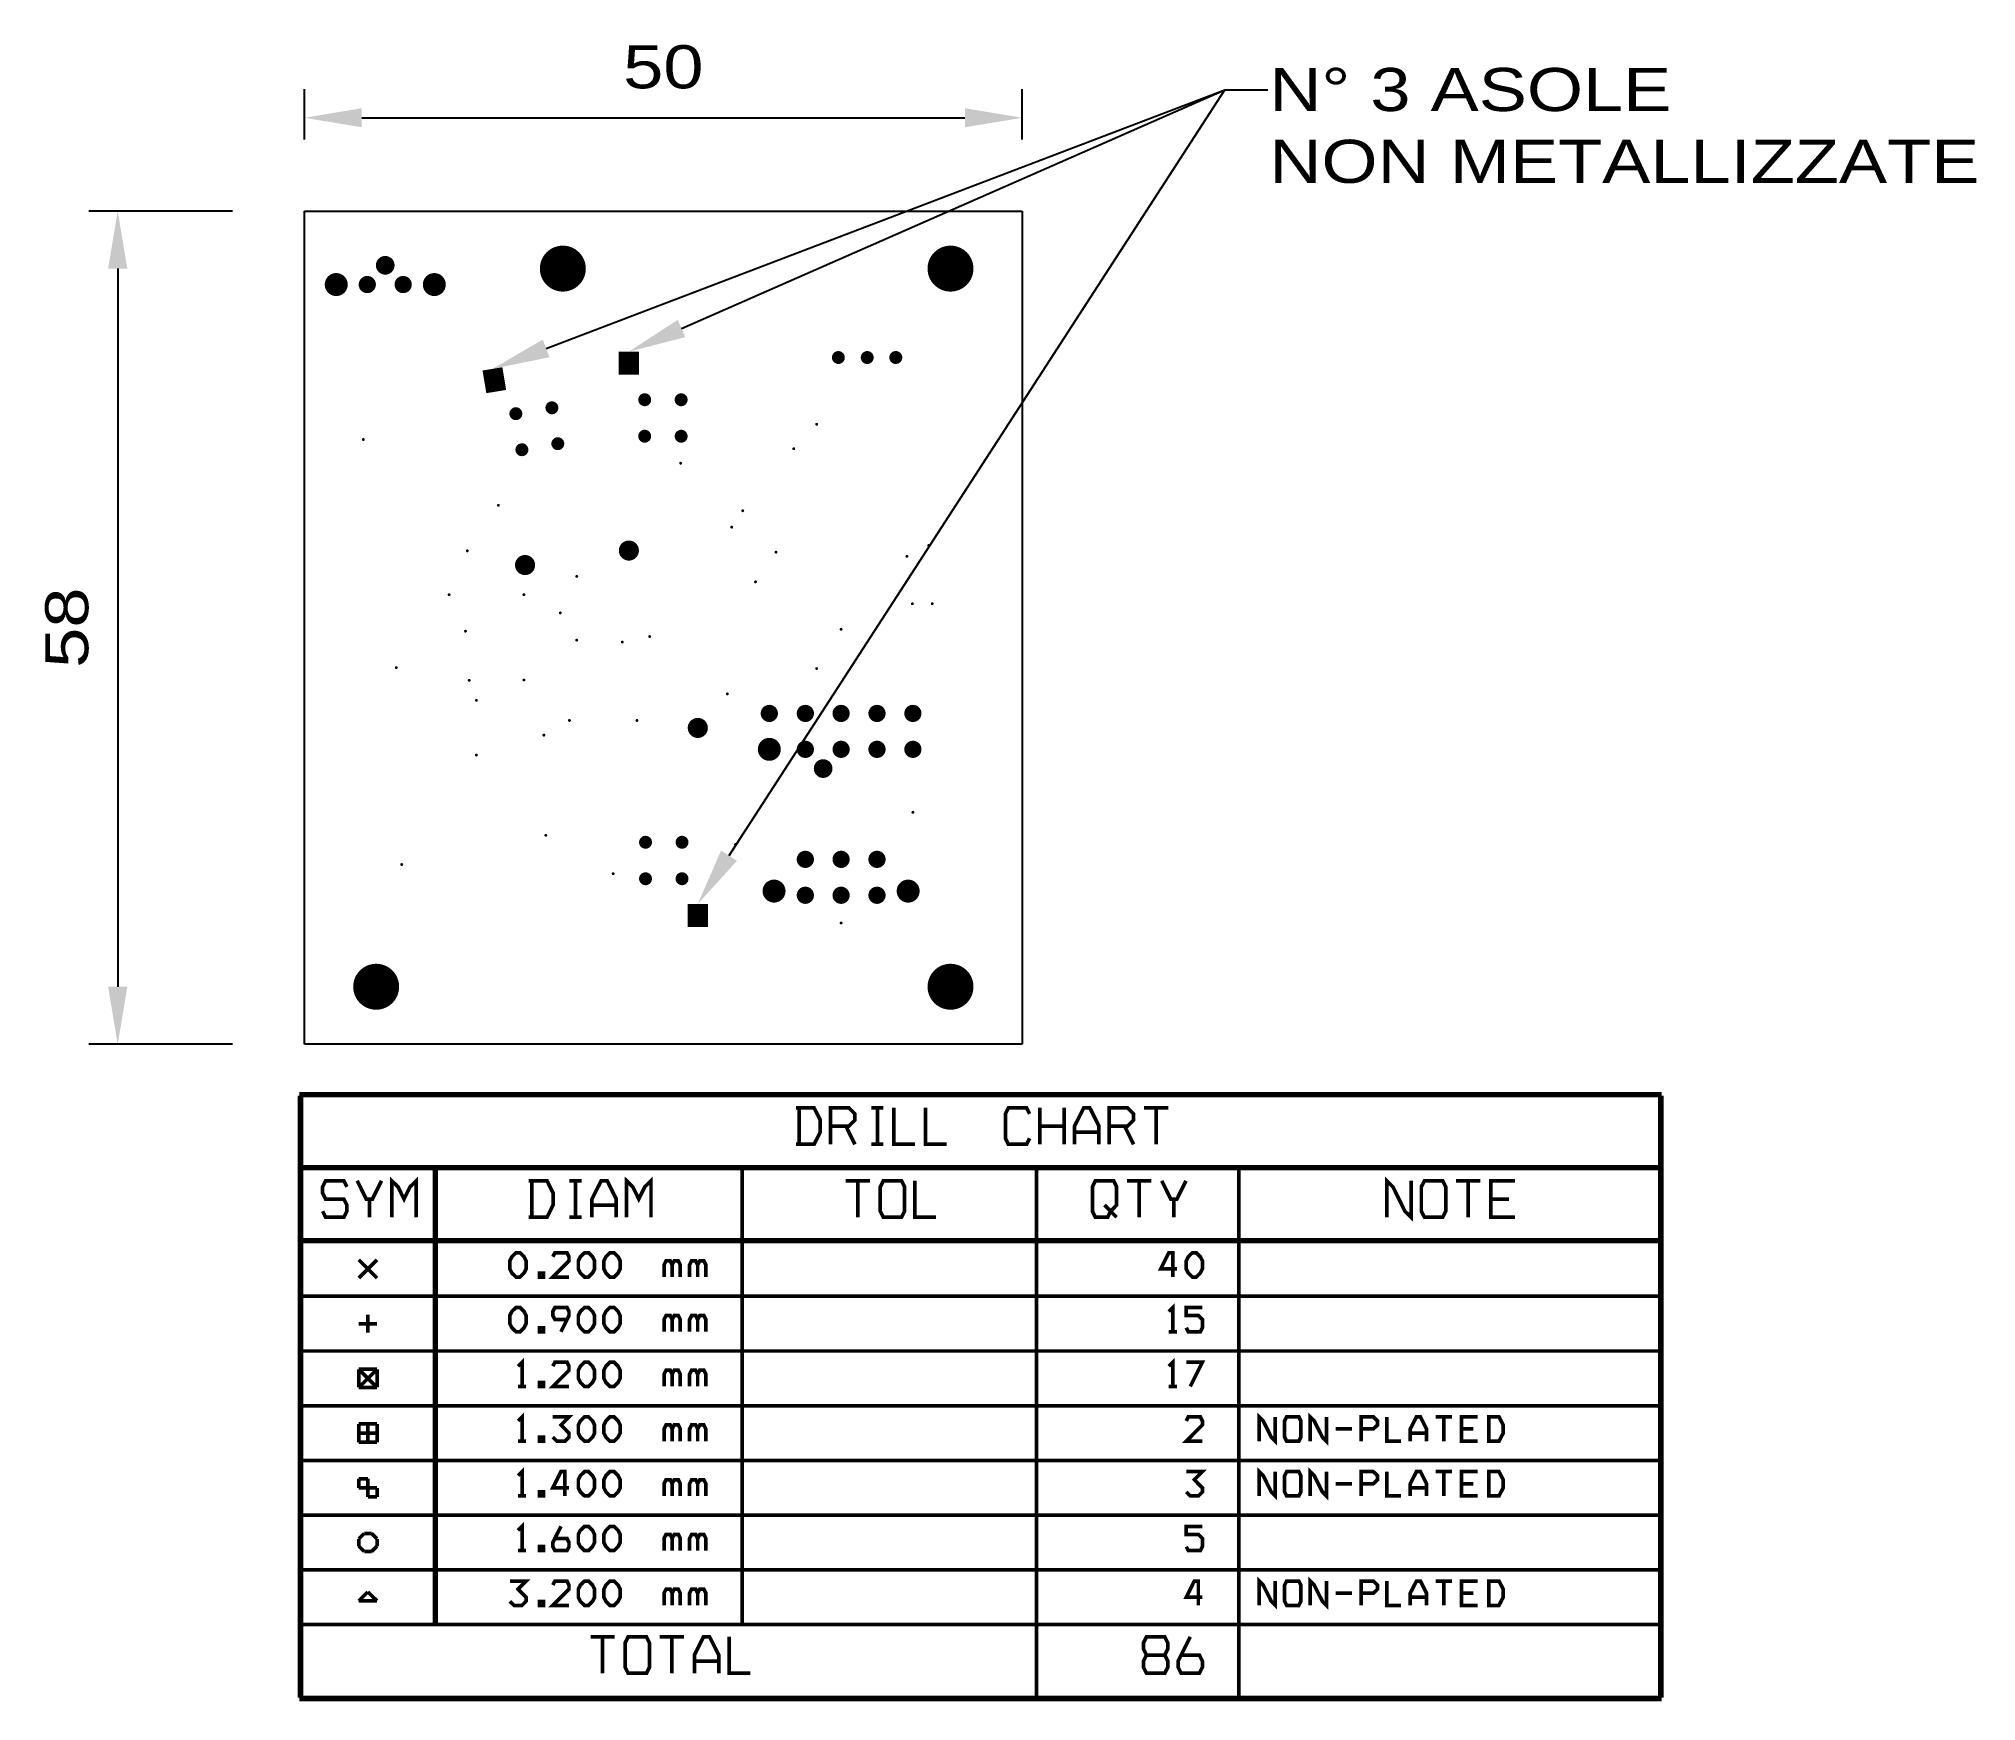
# Model space of a CAD drawing. Extents: x 763 to 898, y 608 to 724.
import ezdxf
from ezdxf import colors
from ezdxf.entities.mleader import LeaderData, LeaderLine
from ezdxf.math import Vec2, Vec3

# ---------------------------------------------------------------- set-up
doc = ezdxf.new("R2010")
doc.units = 0
doc.header["$LTSCALE"] = 10
doc.header["$MEASUREMENT"] = 0
doc.layers.get('0').update_dxf_attribs({"linetype": 'CONTINUOUS'})
doc.layers.get('Defpoints').update_dxf_attribs({"linetype": 'CONTINUOUS'})
for name, color, linetype in [('22-310-0_DRD', 7, 'CONTINUOUS'), ('22-310-0_DRL', 7, 'CONTINUOUS'), ('QUOTE', 6, 'CONTINUOUS'), ('THRUHOLE_NPT', 12, 'CONTINUOUS'), ('THRUHOLE_TAP', 11, 'CONTINUOUS')]:
    doc.layers.add(name, color=color, linetype=linetype)
doc.styles.add('STILE3', font='arial.ttf', dxfattribs={"width": 1.2, "height": 3})
doc.dimstyles.new('QUOTE', dxfattribs={"dimscale": 0, "dimtxt": 3, "dimasz": 4, "dimexe": 2, "dimexo": 5, "dimgap": 2, "dimtad": 1, "dimdec": 1, "dimzin": 13, "dimdsep": 46, "dimtxsty": 'STILE3', "dimcen": 0, "dimclrt": 7, "dimadec": 0, "dimazin": 0, "dimtfac": 0.666667, "dimtdec": 1, "dimtofl": 0, "dimtmove": 2, "dimatfit": 3, "dimfxl": 0, "dimtolj": 1, "dimtzin": 13, "dimarcsym": 0})

# ---------------------------------------------------------------- blocks, each defined once
blk = doc.blocks.new('ROUND_1')
at = {"const_width": 1.6002}
blk.add_lwpolyline([(-0.8001, 0, 1), (0.8001, 0, 1)], format="xyb", close=True, dxfattribs=at)
blk = doc.blocks.new('ROUND_16')
at = {"const_width": 0.65024}
blk.add_lwpolyline([(-0.32512, 0, 1), (0.32512, 0, 1)], format="xyb", close=True, dxfattribs=at)
blk = doc.blocks.new('ROUND_18')
at = {"const_width": 0.8001}
blk.add_lwpolyline([(-0.40005, 0, 1), (0.40005, 0, 1)], format="xyb", close=True, dxfattribs=at)
blk = doc.blocks.new('ROUND_19')
at = {"const_width": 0.69977}
blk.add_lwpolyline([(-0.349884, 0, 1), (0.349884, 0, 1)], format="xyb", close=True, dxfattribs=at)
blk = doc.blocks.new('ROUND_47')
at = {"const_width": 0.44958}
blk.add_lwpolyline([(-0.22479, 0, 1), (0.22479, 0, 1)], format="xyb", close=True, dxfattribs=at)
blk = doc.blocks.new('ROUND_48')
at = {"const_width": 0.59944}
blk.add_lwpolyline([(-0.29972, 0, 1), (0.29972, 0, 1)], format="xyb", close=True, dxfattribs=at)
blk = doc.blocks.new('ROUND_50')
at = {"const_width": 0.10033}
blk.add_lwpolyline([(-0.050164, 0, 1), (0.050164, 0, 1)], format="xyb", close=True, dxfattribs=at)
blk = doc.blocks.new('ROUND_46')
at = {"const_width": 0.10033}
blk.add_lwpolyline([(-0.050164, 0, 1), (0.050164, 0, 1)], format="xyb", close=True, dxfattribs=at)
blk = doc.blocks.new('*D11')
at = {"layer": 'Defpoints', "color": 0, "transparency": 16777216}
for p in [(831.84, 718.48), (781.84, 711.98), (831.84, 711.98)]:
    blk.add_point(p, dxfattribs=at)
at = {"layer": 'QUOTE', "color": 0, "lineweight": -2, "transparency": 16777216}
for p, q in [((781.84, 716.98), (781.84, 720.48)), ((831.84, 716.98), (831.84, 720.48)), ((785.84, 718.48), (827.84, 718.48))]:
    blk.add_line(p, q, dxfattribs=at)
at = {"layer": 'QUOTE', "color": 0, "transparency": 16777216}
for points in [[(785.84, 719.15), (785.84, 717.82), (781.84, 718.48)], [(827.84, 719.15), (827.84, 717.82), (831.84, 718.48)]]:
    blk.add_solid(points, dxfattribs=at)
at = {"layer": 'QUOTE', "color": 7, "transparency": 16777216, "insert": (806.84, 722.01), "char_height": 3, "attachment_point": 5, "style": 'STILE3'}
blk.add_mtext('\\A1;50', dxfattribs=at)
blk = doc.blocks.new('*D12')
at = {"layer": 'Defpoints', "color": 0, "transparency": 16777216}
for p in [(781.84, 711.98), (768.84, 653.98), (781.84, 653.98)]:
    blk.add_point(p, dxfattribs=at)
at = {"layer": 'QUOTE', "color": 0, "lineweight": -2, "transparency": 16777216}
for p, q in [((776.84, 711.98), (766.84, 711.98)), ((768.84, 707.98), (768.84, 657.98)), ((776.84, 653.98), (766.84, 653.98))]:
    blk.add_line(p, q, dxfattribs=at)
at = {"layer": 'QUOTE', "color": 0, "transparency": 16777216}
for points in [[(768.17, 707.98), (769.51, 707.98), (768.84, 711.98)], [(768.17, 657.98), (769.51, 657.98), (768.84, 653.98)]]:
    blk.add_solid(points, dxfattribs=at)
at = {"layer": 'QUOTE', "color": 7, "transparency": 16777216, "insert": (765.31, 682.98), "char_height": 3, "attachment_point": 5, "rotation": 90, "style": 'STILE3'}
blk.add_mtext('\\A1;58', dxfattribs=at)

msp = doc.modelspace()

# ---------------------------------------------------------------- linework, layer by layer
at = {"layer": '22-310-0_DRD', "const_width": 0.254}
for points in [[(876.37, 650.53), (781.5, 650.53)], [(781.5, 608.49), (781.5, 650.4)], [(876.24, 650.4), (781.63, 650.4)], [(781.63, 608.49), (781.63, 650.4)], [(876.24, 608.49), (876.24, 650.4)], [(876.37, 608.49), (876.37, 650.4)], [(816.07, 647.01), (817.34, 647.01), (817.77, 647.86), (817.77, 648.7), (817.34, 649.55), (816.07, 649.55)], [(816.29, 647.01), (816.29, 649.55)], [(818.49, 648.28), (819.76, 648.28), (820.18, 648.7), (820.18, 649.13), (819.76, 649.55), (818.49, 649.55), (818.49, 647.01)], [(822.17, 649.55), (821.32, 649.55)], [(821.75, 647.01), (821.75, 649.55)], [(824.37, 647.01), (822.89, 647.01), (822.89, 649.55)], [(826.57, 647.01), (825.09, 647.01), (825.09, 649.55)], [(832.35, 647.43), (832.14, 647.01), (830.87, 647.01), (830.66, 647.43), (830.66, 649.13), (830.87, 649.55), (832.14, 649.55), (832.35, 649.13)], [(833.07, 647.01), (833.07, 649.55)], [(834.76, 647.01), (834.76, 649.55)], [(837.18, 647.01), (837.18, 648.28), (836.54, 649.55), (836.12, 649.55), (835.48, 648.28), (835.48, 647.01)], [(837.9, 648.28), (839.17, 648.28), (839.59, 648.7), (839.59, 649.13), (839.17, 649.55), (837.9, 649.55), (837.9, 647.01)], [(842, 649.55), (840.31, 649.55)], [(841.16, 647.01), (841.16, 649.55)], [(819.55, 648.28), (820.18, 647.01)], [(834.76, 648.28), (833.07, 648.28)], [(837.18, 647.86), (835.48, 647.86)], [(838.96, 648.28), (839.59, 647.01)], [(822.17, 647.01), (821.32, 647.01)], [(876.24, 645.45), (781.63, 645.45)], [(876.24, 645.32), (781.63, 645.32)], [(790.9, 613.57), (790.9, 645.32)], [(791.02, 613.57), (791.02, 645.32)], [(812.34, 613.57), (812.34, 645.32)], [(832.83, 608.49), (832.83, 645.32)], [(846.92, 608.49), (846.92, 645.32)], [(784.8, 644.05), (784.59, 644.47), (783.32, 644.47), (783.11, 644.05), (783.11, 643.62), (783.32, 643.2), (784.59, 643.2), (784.8, 642.78), (784.8, 642.35), (784.59, 641.93), (783.32, 641.93), (783.11, 642.35)], [(787.21, 644.47), (786.58, 643.2), (786.15, 643.2), (785.52, 644.47)], [(789.63, 641.93), (789.63, 644.47), (789.2, 644.05), (788.78, 643.2), (788.36, 644.05), (787.93, 644.47), (787.93, 641.93)], [(797.47, 641.93), (798.74, 641.93), (799.16, 642.78), (799.16, 643.62), (798.74, 644.47), (797.47, 644.47)], [(797.68, 641.93), (797.68, 644.47)], [(801.15, 644.47), (800.3, 644.47)], [(800.73, 641.93), (800.73, 644.47)], [(803.56, 641.93), (803.56, 643.2), (802.93, 644.47), (802.51, 644.47), (801.87, 643.2), (801.87, 641.93)], [(805.98, 641.93), (805.98, 644.47), (805.55, 644.05), (805.13, 643.2), (804.71, 644.05), (804.28, 644.47), (804.28, 641.93)], [(821.23, 644.47), (819.54, 644.47)], [(820.38, 641.93), (820.38, 644.47)], [(822.16, 641.93), (821.95, 642.35), (821.95, 644.05), (822.16, 644.47), (823.43, 644.47), (823.64, 644.05), (823.64, 642.35), (823.43, 641.93), (822.16, 641.93)], [(825.84, 641.93), (824.36, 641.93), (824.36, 644.47)], [(836.72, 642.35), (836.93, 641.93), (837.78, 641.93), (837.99, 642.35), (838.41, 642.78), (838.41, 644.05), (838.2, 644.47), (836.93, 644.47), (836.72, 644.05), (836.72, 642.35)], [(840.83, 644.47), (839.14, 644.47)], [(839.98, 641.93), (839.98, 644.47)], [(843.24, 644.47), (842.61, 643.2), (842.18, 643.2), (841.55, 644.47)], [(858.92, 644.47), (858.92, 641.93), (858.49, 642.35), (857.65, 644.05), (857.22, 644.47), (857.22, 641.93)], [(859.85, 641.93), (859.63, 642.35), (859.63, 644.05), (859.85, 644.47), (861.12, 644.47), (861.33, 644.05), (861.33, 642.35), (861.12, 641.93), (859.85, 641.93)], [(863.74, 644.47), (862.05, 644.47)], [(862.9, 641.93), (862.9, 644.47)], [(866.15, 641.93), (864.46, 641.93), (864.46, 644.47), (866.15, 644.47)], [(786.37, 641.93), (786.37, 643.2)], [(803.56, 642.78), (801.87, 642.78)], [(837.57, 642.78), (838.41, 641.93)], [(842.4, 641.93), (842.4, 643.2)], [(865.73, 643.2), (864.46, 643.2)], [(801.15, 641.93), (800.3, 641.93)], [(876.24, 640.37), (781.63, 640.37)], [(876.24, 640.24), (781.63, 640.24)], [(786.9, 638.97), (785.63, 637.7)], [(786.9, 637.7), (785.63, 638.97)], [(796.58, 637.77), (796.29, 638.05), (796.15, 638.33), (796.15, 638.9), (796.29, 639.18), (796.58, 639.46), (796.86, 639.46), (797.14, 639.18), (797.28, 638.9), (797.28, 638.33), (797.14, 638.05), (796.86, 637.77), (796.58, 637.77)], [(800.27, 637.77), (799.14, 637.77), (800.27, 638.9), (800.27, 639.18), (800.13, 639.46), (799.29, 639.46), (799.14, 639.18)], [(801.35, 637.77), (801.06, 638.05), (800.92, 638.33), (800.92, 638.9), (801.06, 639.18), (801.35, 639.46), (801.63, 639.46), (801.91, 639.18), (802.05, 638.9), (802.05, 638.33), (801.91, 638.05), (801.63, 637.77), (801.35, 637.77)], [(803.12, 637.77), (802.84, 638.05), (802.7, 638.33), (802.7, 638.9), (802.84, 639.18), (803.12, 639.46), (803.41, 639.46), (803.69, 639.18), (803.83, 638.9), (803.83, 638.33), (803.69, 638.05), (803.41, 637.77), (803.12, 637.77)], [(808.02, 637.77), (808.02, 638.62), (807.88, 638.9), (807.6, 638.9), (807.45, 638.62), (807.32, 638.9), (807.03, 638.9), (806.89, 638.62), (806.89, 637.77)], [(807.45, 637.77), (807.45, 638.62)], [(809.8, 637.77), (809.8, 638.62), (809.66, 638.9), (809.38, 638.9), (809.23, 638.62), (809.09, 638.9), (808.81, 638.9), (808.67, 638.62), (808.67, 637.77)], [(809.23, 637.77), (809.23, 638.62)], [(842.61, 638.33), (841.48, 638.33), (842.04, 639.46), (842.32, 639.46), (842.32, 637.77)], [(843.68, 637.77), (843.4, 638.05), (843.26, 638.33), (843.26, 638.9), (843.4, 639.18), (843.68, 639.46), (843.96, 639.46), (844.24, 639.18), (844.38, 638.9), (844.38, 638.33), (844.24, 638.05), (843.96, 637.77), (843.68, 637.77)], [(798.21, 637.77), (798.5, 637.77), (798.5, 638.05), (798.21, 638.05), (798.21, 637.77)], [(876.24, 636.43), (781.63, 636.43)], [(796.58, 633.96), (796.29, 634.24), (796.15, 634.52), (796.15, 635.09), (796.29, 635.37), (796.58, 635.65), (796.86, 635.65), (797.14, 635.37), (797.28, 635.09), (797.28, 634.52), (797.14, 634.24), (796.86, 633.96), (796.58, 633.96)], [(800.13, 634.81), (799.29, 634.81), (799.14, 635.09), (799.14, 635.37), (799.29, 635.65), (800.13, 635.65), (800.27, 635.37), (800.27, 635.09), (799.71, 633.96)], [(801.35, 633.96), (801.06, 634.24), (800.92, 634.52), (800.92, 635.09), (801.06, 635.37), (801.35, 635.65), (801.63, 635.65), (801.91, 635.37), (802.05, 635.09), (802.05, 634.52), (801.91, 634.24), (801.63, 633.96), (801.35, 633.96)], [(803.12, 633.96), (802.84, 634.24), (802.7, 634.52), (802.7, 635.09), (802.84, 635.37), (803.12, 635.65), (803.41, 635.65), (803.69, 635.37), (803.83, 635.09), (803.83, 634.52), (803.69, 634.24), (803.41, 633.96), (803.12, 633.96)], [(842.32, 633.96), (842.32, 635.65), (842.04, 635.37)], [(843.26, 634.24), (843.4, 633.96), (844.24, 633.96), (844.38, 634.24), (844.38, 634.81), (844.1, 635.09), (843.26, 635.09), (843.26, 635.65), (844.38, 635.65)], [(786.9, 634.52), (785.63, 634.52)], [(786.26, 635.16), (786.26, 633.89)], [(798.21, 633.96), (798.5, 633.96), (798.5, 634.24), (798.21, 634.24), (798.21, 633.96)], [(808.02, 633.96), (808.02, 634.81), (807.88, 635.09), (807.6, 635.09), (807.45, 634.81), (807.32, 635.09), (807.03, 635.09), (806.89, 634.81), (806.89, 633.96)], [(807.45, 633.96), (807.45, 634.81)], [(809.8, 633.96), (809.8, 634.81), (809.66, 635.09), (809.38, 635.09), (809.23, 634.81), (809.09, 635.09), (808.81, 635.09), (808.67, 634.81), (808.67, 633.96)], [(809.23, 633.96), (809.23, 634.81)], [(842.61, 633.96), (842.04, 633.96)], [(876.24, 632.62), (781.63, 632.62)], [(797, 630.15), (797, 631.84), (796.72, 631.56)], [(800.27, 630.15), (799.14, 630.15), (800.27, 631.28), (800.27, 631.56), (800.13, 631.84), (799.29, 631.84), (799.14, 631.56)], [(801.35, 630.15), (801.06, 630.43), (800.92, 630.71), (800.92, 631.28), (801.06, 631.56), (801.35, 631.84), (801.63, 631.84), (801.91, 631.56), (802.05, 631.28), (802.05, 630.71), (801.91, 630.43), (801.63, 630.15), (801.35, 630.15)], [(803.12, 630.15), (802.84, 630.43), (802.7, 630.71), (802.7, 631.28), (802.84, 631.56), (803.12, 631.84), (803.41, 631.84), (803.69, 631.56), (803.83, 631.28), (803.83, 630.71), (803.69, 630.43), (803.41, 630.15), (803.12, 630.15)], [(842.32, 630.15), (842.32, 631.84), (842.04, 631.56)], [(843.54, 630.15), (844.38, 631.84), (843.26, 631.84)], [(785.63, 631.35), (785.63, 630.08)], [(786.9, 631.35), (785.63, 631.35)], [(786.9, 631.35), (785.63, 630.08)], [(786.9, 630.08), (785.63, 631.35)], [(785.63, 630.08), (786.9, 630.08)], [(786.9, 630.08), (786.9, 631.35)], [(797.28, 630.15), (796.72, 630.15)], [(798.21, 630.15), (798.5, 630.15), (798.5, 630.43), (798.21, 630.43), (798.21, 630.15)], [(808.02, 630.15), (808.02, 631), (807.88, 631.28), (807.6, 631.28), (807.45, 631), (807.32, 631.28), (807.03, 631.28), (806.89, 631), (806.89, 630.15)], [(807.45, 630.15), (807.45, 631)], [(809.8, 630.15), (809.8, 631), (809.66, 631.28), (809.38, 631.28), (809.23, 631), (809.09, 631.28), (808.81, 631.28), (808.67, 631), (808.67, 630.15)], [(809.23, 630.15), (809.23, 631)], [(842.61, 630.15), (842.04, 630.15)], [(876.24, 628.81), (781.63, 628.81)], [(785.63, 627.54), (785.63, 626.27)], [(786.9, 627.54), (785.63, 627.54)], [(786.26, 627.54), (786.26, 626.27)], [(786.9, 626.27), (786.9, 627.54)], [(797, 626.34), (797, 628.03), (796.72, 627.75)], [(799.14, 626.62), (799.43, 626.34), (799.99, 626.34), (800.27, 626.62), (800.27, 626.9), (799.71, 627.47), (800.27, 628.03), (799.14, 628.03)], [(801.35, 626.34), (801.06, 626.62), (800.92, 626.9), (800.92, 627.47), (801.06, 627.75), (801.35, 628.03), (801.63, 628.03), (801.91, 627.75), (802.05, 627.47), (802.05, 626.9), (801.91, 626.62), (801.63, 626.34), (801.35, 626.34)], [(803.12, 626.34), (802.84, 626.62), (802.7, 626.9), (802.7, 627.47), (802.84, 627.75), (803.12, 628.03), (803.41, 628.03), (803.69, 627.75), (803.83, 627.47), (803.83, 626.9), (803.69, 626.62), (803.41, 626.34), (803.12, 626.34)], [(808.02, 626.34), (808.02, 627.19), (807.88, 627.47), (807.6, 627.47), (807.45, 627.19), (807.32, 627.47), (807.03, 627.47), (806.89, 627.19), (806.89, 626.34)], [(809.8, 626.34), (809.8, 627.19), (809.66, 627.47), (809.38, 627.47), (809.23, 627.19), (809.09, 627.47), (808.81, 627.47), (808.67, 627.19), (808.67, 626.34)], [(844.38, 626.34), (843.26, 626.34), (844.38, 627.47), (844.38, 627.75), (844.24, 628.03), (843.4, 628.03), (843.26, 627.75)], [(849.46, 628.03), (849.46, 626.34), (849.18, 626.62), (848.62, 627.75), (848.34, 628.03), (848.34, 626.34)], [(850.25, 626.34), (850.11, 626.62), (850.11, 627.75), (850.25, 628.03), (851.1, 628.03), (851.24, 627.75), (851.24, 626.62), (851.1, 626.34), (850.25, 626.34)], [(853.02, 628.03), (853.02, 626.34), (852.74, 626.62), (852.17, 627.75), (851.89, 628.03), (851.89, 626.34)], [(855.45, 627.19), (856.29, 627.19), (856.58, 627.47), (856.58, 627.75), (856.29, 628.03), (855.45, 628.03), (855.45, 626.34)], [(858.21, 626.34), (857.23, 626.34), (857.23, 628.03)], [(859.99, 626.34), (859.99, 627.19), (859.57, 628.03), (859.29, 628.03), (858.86, 627.19), (858.86, 626.34)], [(861.77, 628.03), (860.64, 628.03)], [(861.2, 626.34), (861.2, 628.03)], [(863.55, 626.34), (862.42, 626.34), (862.42, 628.03), (863.55, 628.03)], [(864.2, 626.34), (865.04, 626.34), (865.33, 626.9), (865.33, 627.47), (865.04, 628.03), (864.2, 628.03)], [(864.34, 626.34), (864.34, 628.03)], [(786.9, 626.9), (785.63, 626.9)], [(785.63, 626.27), (786.9, 626.27)], [(797.28, 626.34), (796.72, 626.34)], [(798.21, 626.34), (798.5, 626.34), (798.5, 626.62), (798.21, 626.62), (798.21, 626.34)], [(807.45, 626.34), (807.45, 627.19)], [(809.23, 626.34), (809.23, 627.19)], [(854.8, 627.19), (853.67, 627.19)], [(859.99, 626.9), (858.86, 626.9)], [(863.26, 627.19), (862.42, 627.19)], [(876.24, 625), (781.63, 625)], [(785.63, 623.73), (785.63, 623.09)], [(786.26, 623.73), (785.63, 623.73)], [(786.26, 622.46), (786.26, 623.73)], [(797, 622.53), (797, 624.22), (796.72, 623.94)], [(800.27, 623.09), (799.14, 623.09), (799.71, 624.22), (799.99, 624.22), (799.99, 622.53)], [(801.35, 622.53), (801.06, 622.81), (800.92, 623.09), (800.92, 623.66), (801.06, 623.94), (801.35, 624.22), (801.63, 624.22), (801.91, 623.94), (802.05, 623.66), (802.05, 623.09), (801.91, 622.81), (801.63, 622.53), (801.35, 622.53)], [(803.12, 622.53), (802.84, 622.81), (802.7, 623.09), (802.7, 623.66), (802.84, 623.94), (803.12, 624.22), (803.41, 624.22), (803.69, 623.94), (803.83, 623.66), (803.83, 623.09), (803.69, 622.81), (803.41, 622.53), (803.12, 622.53)], [(808.02, 622.53), (808.02, 623.38), (807.88, 623.66), (807.6, 623.66), (807.45, 623.38), (807.32, 623.66), (807.03, 623.66), (806.89, 623.38), (806.89, 622.53)], [(807.45, 622.53), (807.45, 623.38)], [(809.8, 622.53), (809.8, 623.38), (809.66, 623.66), (809.38, 623.66), (809.23, 623.38), (809.09, 623.66), (808.81, 623.66), (808.67, 623.38), (808.67, 622.53)], [(809.23, 622.53), (809.23, 623.38)], [(843.26, 622.81), (843.54, 622.53), (844.1, 622.53), (844.38, 622.81), (844.38, 623.09), (843.82, 623.66), (844.38, 624.22), (843.26, 624.22)], [(849.46, 624.22), (849.46, 622.53), (849.18, 622.81), (848.62, 623.94), (848.34, 624.22), (848.34, 622.53)], [(850.25, 622.53), (850.11, 622.81), (850.11, 623.94), (850.25, 624.22), (851.1, 624.22), (851.24, 623.94), (851.24, 622.81), (851.1, 622.53), (850.25, 622.53)], [(853.02, 624.22), (853.02, 622.53), (852.74, 622.81), (852.17, 623.94), (851.89, 624.22), (851.89, 622.53)], [(854.8, 623.38), (853.67, 623.38)], [(855.45, 623.38), (856.29, 623.38), (856.58, 623.66), (856.58, 623.94), (856.29, 624.22), (855.45, 624.22), (855.45, 622.53)], [(858.21, 622.53), (857.23, 622.53), (857.23, 624.22)], [(859.99, 622.53), (859.99, 623.38), (859.57, 624.22), (859.29, 624.22), (858.86, 623.38), (858.86, 622.53)], [(861.77, 624.22), (860.64, 624.22)], [(861.2, 622.53), (861.2, 624.22)], [(863.55, 622.53), (862.42, 622.53), (862.42, 624.22), (863.55, 624.22)], [(863.26, 623.38), (862.42, 623.38)], [(864.2, 622.53), (865.04, 622.53), (865.33, 623.09), (865.33, 623.66), (865.04, 624.22), (864.2, 624.22)], [(864.34, 622.53), (864.34, 624.22)], [(785.63, 623.09), (786.9, 623.09)], [(786.9, 622.46), (786.26, 622.46)], [(786.9, 623.09), (786.9, 622.46)], [(797.28, 622.53), (796.72, 622.53)], [(798.21, 622.53), (798.5, 622.53), (798.5, 622.81), (798.21, 622.81), (798.21, 622.53)], [(859.99, 623.09), (858.86, 623.09)], [(876.24, 621.19), (781.63, 621.19)], [(797, 618.72), (797, 620.41), (796.72, 620.13)], [(786.01, 619.92), (785.63, 619.54)], [(785.63, 619.54), (785.63, 619.03)], [(786.52, 619.92), (786.01, 619.92)], [(786.9, 619.54), (786.52, 619.92)], [(786.9, 619.03), (786.9, 619.54)], [(799.29, 619.57), (800.13, 619.57), (800.27, 619.28), (800.27, 619), (800.13, 618.72), (799.29, 618.72), (799.14, 619), (799.14, 619.28), (799.71, 620.41)], [(801.35, 618.72), (801.06, 619), (800.92, 619.28), (800.92, 619.85), (801.06, 620.13), (801.35, 620.41), (801.63, 620.41), (801.91, 620.13), (802.05, 619.85), (802.05, 619.28), (801.91, 619), (801.63, 618.72), (801.35, 618.72)], [(803.12, 618.72), (802.84, 619), (802.7, 619.28), (802.7, 619.85), (802.84, 620.13), (803.12, 620.41), (803.41, 620.41), (803.69, 620.13), (803.83, 619.85), (803.83, 619.28), (803.69, 619), (803.41, 618.72), (803.12, 618.72)], [(808.02, 618.72), (808.02, 619.57), (807.88, 619.85), (807.6, 619.85), (807.45, 619.57), (807.32, 619.85), (807.03, 619.85), (806.89, 619.57), (806.89, 618.72)], [(807.45, 618.72), (807.45, 619.57)], [(809.8, 618.72), (809.8, 619.57), (809.66, 619.85), (809.38, 619.85), (809.23, 619.57), (809.09, 619.85), (808.81, 619.85), (808.67, 619.57), (808.67, 618.72)], [(809.23, 618.72), (809.23, 619.57)], [(843.26, 619), (843.4, 618.72), (844.24, 618.72), (844.38, 619), (844.38, 619.57), (844.1, 619.85), (843.26, 619.85), (843.26, 620.41), (844.38, 620.41)], [(785.63, 619.03), (786.01, 618.65)], [(786.01, 618.65), (786.52, 618.65)], [(786.52, 618.65), (786.9, 619.03)], [(797.28, 618.72), (796.72, 618.72)], [(798.21, 618.72), (798.5, 618.72), (798.5, 619), (798.21, 619), (798.21, 618.72)], [(876.24, 617.38), (781.63, 617.38)], [(796.15, 615.19), (796.44, 614.91), (797, 614.91), (797.28, 615.19), (797.28, 615.47), (796.72, 616.04), (797.28, 616.6), (796.15, 616.6)], [(800.27, 614.91), (799.14, 614.91), (800.27, 616.04), (800.27, 616.32), (800.13, 616.6), (799.29, 616.6), (799.14, 616.32)], [(801.35, 614.91), (801.06, 615.19), (800.92, 615.47), (800.92, 616.04), (801.06, 616.32), (801.35, 616.6), (801.63, 616.6), (801.91, 616.32), (802.05, 616.04), (802.05, 615.47), (801.91, 615.19), (801.63, 614.91), (801.35, 614.91)], [(803.12, 614.91), (802.84, 615.19), (802.7, 615.47), (802.7, 616.04), (802.84, 616.32), (803.12, 616.6), (803.41, 616.6), (803.69, 616.32), (803.83, 616.04), (803.83, 615.47), (803.69, 615.19), (803.41, 614.91), (803.12, 614.91)], [(844.38, 615.47), (843.26, 615.47), (843.82, 616.6), (844.1, 616.6), (844.1, 614.91)], [(849.46, 616.6), (849.46, 614.91), (849.18, 615.19), (848.62, 616.32), (848.34, 616.6), (848.34, 614.91)], [(850.25, 614.91), (850.11, 615.19), (850.11, 616.32), (850.25, 616.6), (851.1, 616.6), (851.24, 616.32), (851.24, 615.19), (851.1, 614.91), (850.25, 614.91)], [(853.02, 616.6), (853.02, 614.91), (852.74, 615.19), (852.17, 616.32), (851.89, 616.6), (851.89, 614.91)], [(855.45, 615.76), (856.29, 615.76), (856.58, 616.04), (856.58, 616.32), (856.29, 616.6), (855.45, 616.6), (855.45, 614.91)], [(858.21, 614.91), (857.23, 614.91), (857.23, 616.6)], [(859.99, 614.91), (859.99, 615.76), (859.57, 616.6), (859.29, 616.6), (858.86, 615.76), (858.86, 614.91)], [(861.77, 616.6), (860.64, 616.6)], [(861.2, 614.91), (861.2, 616.6)], [(863.55, 614.91), (862.42, 614.91), (862.42, 616.6), (863.55, 616.6)], [(864.2, 614.91), (865.04, 614.91), (865.33, 615.47), (865.33, 616.04), (865.04, 616.6), (864.2, 616.6)], [(864.34, 614.91), (864.34, 616.6)], [(786.26, 615.85), (785.63, 615.22)], [(785.63, 615.22), (786.9, 615.22)], [(786.9, 615.22), (786.26, 615.85)], [(798.21, 614.91), (798.5, 614.91), (798.5, 615.19), (798.21, 615.19), (798.21, 614.91)], [(808.02, 614.91), (808.02, 615.76), (807.88, 616.04), (807.6, 616.04), (807.45, 615.76), (807.32, 616.04), (807.03, 616.04), (806.89, 615.76), (806.89, 614.91)], [(807.45, 614.91), (807.45, 615.76)], [(809.8, 614.91), (809.8, 615.76), (809.66, 616.04), (809.38, 616.04), (809.23, 615.76), (809.09, 616.04), (808.81, 616.04), (808.67, 615.76), (808.67, 614.91)], [(809.23, 614.91), (809.23, 615.76)], [(854.8, 615.76), (853.67, 615.76)], [(859.99, 615.47), (858.86, 615.47)], [(863.26, 615.76), (862.42, 615.76)], [(876.24, 613.57), (781.63, 613.57)], [(803.46, 612.72), (801.77, 612.72)], [(802.61, 610.18), (802.61, 612.72)], [(804.39, 610.18), (804.18, 610.6), (804.18, 612.3), (804.39, 612.72), (805.66, 612.72), (805.87, 612.3), (805.87, 610.6), (805.66, 610.18), (804.39, 610.18)], [(808.29, 612.72), (806.59, 612.72)], [(807.44, 610.18), (807.44, 612.72)], [(810.7, 610.18), (810.7, 611.45), (810.06, 612.72), (809.64, 612.72), (809, 611.45), (809, 610.18)], [(812.9, 610.18), (811.42, 610.18), (811.42, 612.72)], [(841.76, 611.45), (841.97, 611.87), (841.97, 612.3), (841.76, 612.72), (840.49, 612.72), (840.28, 612.3), (840.28, 611.87), (840.49, 611.45), (841.76, 611.45), (841.97, 611.03), (841.97, 610.6), (841.76, 610.18), (840.49, 610.18), (840.28, 610.6), (840.28, 611.03), (840.49, 611.45)], [(842.9, 611.45), (844.17, 611.45), (844.38, 611.03), (844.38, 610.6), (844.17, 610.18), (842.9, 610.18), (842.69, 610.6), (842.69, 611.03), (843.54, 612.72)], [(810.7, 611.03), (809, 611.03)], [(876.24, 608.49), (781.63, 608.49)], [(876.37, 608.36), (781.5, 608.36)]]:
    msp.add_lwpolyline(points, dxfattribs=at)
at = {"layer": '22-310-0_DRL'}
for p, q in [((781.84, 653.98), (781.84, 711.98)), ((781.84, 711.98), (831.84, 711.98)), ((831.84, 711.98), (831.84, 653.98)), ((831.84, 653.98), (781.84, 653.98))]:
    msp.add_line(p, q, dxfattribs=at)
at = {"layer": '22-310-0_DRL', "const_width": 1.4}
for points in [[(795.2, 699.42), (794.94, 701)], [(804.44, 702.2), (804.44, 700.6)], [(809.24, 663.75), (809.24, 662.15)]]:
    msp.add_lwpolyline(points, dxfattribs=at)

# ---------------------------------------------------------------- block references
at = {"layer": '22-310-0_DRL'}
for name, p in [('ROUND_16', (787.47, 708.21)), ('ROUND_1', (799.84, 707.98)), ('ROUND_1', (826.84, 707.98)), ('ROUND_18', (784.06, 706.87)), ('ROUND_48', (786.22, 706.87)), ('ROUND_48', (788.72, 706.87)), ('ROUND_18', (790.89, 706.87)), ('ROUND_47', (819.03, 701.79)), ('ROUND_47', (821.04, 701.79)), ('ROUND_47', (823.03, 701.79)), ('ROUND_47', (805.54, 698.85)), ('ROUND_47', (808.08, 698.85)), ('ROUND_47', (796.57, 697.88)), ('ROUND_47', (799.08, 698.29)), ('ROUND_47', (805.54, 696.31)), ('ROUND_47', (808.08, 696.31)), ('ROUND_50', (817.52, 697.14)), ('ROUND_50', (785.95, 696.08)), ('ROUND_47', (796.99, 695.37)), ('ROUND_47', (799.49, 695.79)), ('ROUND_50', (815.92, 695.44)), ('ROUND_50', (808.05, 694.43)), ('ROUND_50', (795.35, 691.5)), ('ROUND_50', (812.37, 691.12)), ('ROUND_50', (811.6, 689.98)), ('ROUND_50', (793.19, 688.33)), ('ROUND_19', (804.44, 688.35)), ('ROUND_50', (814.69, 688.24)), ('ROUND_50', (825.32, 688.71)), ('ROUND_19', (797.21, 687.34)), ('ROUND_50', (823.8, 687.95)), ('ROUND_50', (800.81, 686.55)), ('ROUND_50', (813.26, 686.17)), ('ROUND_50', (791.92, 685.28)), ('ROUND_50', (797.13, 685.28)), ('ROUND_50', (824.18, 684.65)), ('ROUND_50', (825.57, 684.65)), ('ROUND_50', (793.06, 682.74)), ('ROUND_50', (799.67, 684.01)), ('ROUND_50', (819.22, 682.87)), ('ROUND_50', (800.81, 682.11)), ('ROUND_50', (803.98, 681.98)), ('ROUND_50', (805.89, 682.36)), ('ROUND_50', (788.24, 680.2)), ('ROUND_50', (817.52, 680.13)), ('ROUND_50', (793.32, 679.31)), ('ROUND_50', (797.13, 679.34)), ('ROUND_50', (793.82, 677.92)), ('ROUND_50', (811.3, 678.37)), ('ROUND_48', (814.22, 677.01)), ('ROUND_48', (816.73, 677.01)), ('ROUND_48', (819.22, 677.01)), ('ROUND_48', (821.72, 677.01)), ('ROUND_48', (824.22, 677.01)), ('ROUND_50', (800.3, 676.52)), ('ROUND_50', (805, 676.52)), ('ROUND_19', (809.24, 676)), ('ROUND_50', (798.52, 675.5)), ('ROUND_18', (814.22, 674.51)), ('ROUND_48', (816.73, 674.51)), ('ROUND_48', (819.22, 674.51)), ('ROUND_48', (821.72, 674.51)), ('ROUND_48', (824.22, 674.51)), ('ROUND_50', (793.82, 674.11)), ('ROUND_16', (817.97, 673.17)), ('ROUND_50', (824.22, 670.12)), ('ROUND_50', (798.65, 668.52)), ('ROUND_47', (805.6, 668.04)), ('ROUND_47', (808.14, 668.04)), ('ROUND_50', (811.86, 667.88)), ('ROUND_48', (816.73, 666.85)), ('ROUND_48', (819.22, 666.85)), ('ROUND_48', (821.72, 666.85)), ('ROUND_50', (788.62, 666.49)), ('ROUND_50', (803.35, 665.85)), ('ROUND_47', (805.6, 665.5)), ('ROUND_47', (808.14, 665.5)), ('ROUND_18', (814.55, 664.64)), ('ROUND_18', (823.89, 664.64)), ('ROUND_48', (816.73, 664.35)), ('ROUND_48', (819.22, 664.35)), ('ROUND_48', (821.72, 664.35)), ('ROUND_50', (819.22, 662.42)), ('ROUND_1', (786.84, 657.98)), ('ROUND_1', (826.84, 657.98))]:
    msp.add_blockref(name, p, dxfattribs=at)
at = {"layer": 'THRUHOLE_NPT'}
for name, p in [('ROUND_16', (787.47, 708.21)), ('ROUND_1', (799.84, 707.98)), ('ROUND_1', (826.84, 707.98)), ('ROUND_19', (804.44, 688.35)), ('ROUND_19', (797.21, 687.34)), ('ROUND_19', (809.24, 676)), ('ROUND_16', (817.97, 673.17)), ('ROUND_1', (786.84, 657.98)), ('ROUND_1', (826.84, 657.98))]:
    msp.add_blockref(name, p, dxfattribs=at)
at = {"layer": 'THRUHOLE_TAP'}
for name, p in [('ROUND_18', (784.06, 706.87)), ('ROUND_48', (786.22, 706.87)), ('ROUND_48', (788.72, 706.87)), ('ROUND_18', (790.89, 706.87)), ('ROUND_47', (819.03, 701.79)), ('ROUND_47', (821.04, 701.79)), ('ROUND_47', (823.03, 701.79)), ('ROUND_47', (805.54, 698.85)), ('ROUND_47', (808.08, 698.85)), ('ROUND_47', (796.57, 697.88)), ('ROUND_47', (799.08, 698.29)), ('ROUND_47', (805.54, 696.31)), ('ROUND_47', (808.08, 696.31)), ('ROUND_46', (817.52, 697.14)), ('ROUND_46', (785.95, 696.08)), ('ROUND_47', (796.99, 695.37)), ('ROUND_47', (799.49, 695.79)), ('ROUND_46', (815.92, 695.44)), ('ROUND_46', (808.05, 694.43)), ('ROUND_46', (795.35, 691.5)), ('ROUND_46', (812.37, 691.12)), ('ROUND_46', (811.6, 689.98)), ('ROUND_46', (793.19, 688.33)), ('ROUND_46', (814.69, 688.24)), ('ROUND_46', (825.32, 688.71)), ('ROUND_46', (823.8, 687.95)), ('ROUND_46', (800.81, 686.55)), ('ROUND_46', (813.26, 686.17)), ('ROUND_46', (791.92, 685.28)), ('ROUND_46', (797.13, 685.28)), ('ROUND_46', (824.18, 684.65)), ('ROUND_46', (825.57, 684.65)), ('ROUND_46', (793.06, 682.74)), ('ROUND_46', (799.67, 684.01)), ('ROUND_46', (819.22, 682.87)), ('ROUND_46', (800.81, 682.11)), ('ROUND_46', (803.98, 681.98)), ('ROUND_46', (805.89, 682.36)), ('ROUND_46', (788.24, 680.2)), ('ROUND_46', (817.52, 680.13)), ('ROUND_46', (793.32, 679.31)), ('ROUND_46', (797.13, 679.34)), ('ROUND_46', (793.82, 677.92)), ('ROUND_46', (811.3, 678.37)), ('ROUND_48', (814.22, 677.01)), ('ROUND_48', (816.73, 677.01)), ('ROUND_48', (819.22, 677.01)), ('ROUND_48', (821.72, 677.01)), ('ROUND_48', (824.22, 677.01)), ('ROUND_46', (800.3, 676.52)), ('ROUND_46', (805, 676.52)), ('ROUND_46', (798.52, 675.5)), ('ROUND_18', (814.22, 674.51)), ('ROUND_48', (816.73, 674.51)), ('ROUND_48', (819.22, 674.51)), ('ROUND_48', (821.72, 674.51)), ('ROUND_48', (824.22, 674.51)), ('ROUND_46', (793.82, 674.11)), ('ROUND_46', (824.22, 670.12)), ('ROUND_46', (798.65, 668.52)), ('ROUND_47', (805.6, 668.04)), ('ROUND_47', (808.14, 668.04)), ('ROUND_46', (811.86, 667.88)), ('ROUND_48', (816.73, 666.85)), ('ROUND_48', (819.22, 666.85)), ('ROUND_48', (821.72, 666.85)), ('ROUND_46', (788.62, 666.49)), ('ROUND_46', (803.35, 665.85)), ('ROUND_47', (805.6, 665.5)), ('ROUND_47', (808.14, 665.5)), ('ROUND_18', (814.55, 664.64)), ('ROUND_18', (823.89, 664.64)), ('ROUND_48', (816.73, 664.35)), ('ROUND_48', (819.22, 664.35)), ('ROUND_48', (821.72, 664.35)), ('ROUND_46', (819.22, 662.42))]:
    msp.add_blockref(name, p, dxfattribs=at)

# ---------------------------------------------------------------- dimensions: what is measured, and where the dimension line sits
at = {"layer": 'QUOTE'}
dim = msp.add_linear_dim(base=(831.84, 718.48), p1=(781.84, 711.98), p2=(831.84, 711.98), dimstyle='QUOTE', override={"dimscale": 1}, dxfattribs=at)
dim.commit()
dim.dimension.update_dxf_attribs({"geometry": '*D11', "text_midpoint": (806.84, 722.01)})
dim = msp.add_linear_dim(base=(768.84, 653.98), p1=(781.84, 711.98), p2=(781.84, 653.98), angle=90, dimstyle='QUOTE', override={"dimscale": 1}, dxfattribs=at)
dim.commit()
dim.dimension.update_dxf_attribs({"geometry": '*D12', "text_midpoint": (765.31, 682.98)})

# ---------------------------------------------------------------- leaders
ml = msp.add_multileader_mtext('Standard', dxfattribs=at)
ml.set_content('', color=256, style='STILE3')
ml.set_leader_properties()
ml.build(insert=Vec2(0, 0))
ml.multileader.update_dxf_attribs({"text_right_attachment_type": 6, "dogleg_length": 3})
ctx = ml.context
ctx.base_point, ctx.char_height, ctx.landing_gap_size, ctx.plane_origin = Vec3(848.95, 720.42), 3, 0.09, Vec3(794.94, 701)
ctx.right_attachment = 6
notes = []
notes.append((ctx, [(0, (1, 1, 0), (845.95, 720.42), (1, 0), 3, [(0, [(794.94, 701)], 0, [])])]))
ctx.mtext.insert, ctx.mtext.flow_direction = Vec3(849.04, 721.92), 5
ml = msp.add_multileader_mtext('Standard', dxfattribs=at)
ml.set_content('', color=256, style='STILE3')
ml.set_leader_properties()
ml.build(insert=Vec2(0, 0))
ml.multileader.update_dxf_attribs({"text_right_attachment_type": 6, "dogleg_length": 3})
ctx = ml.context
ctx.base_point, ctx.char_height, ctx.landing_gap_size, ctx.plane_origin = Vec3(848.95, 720.42), 3, 0.09, Vec3(804.44, 702.2)
ctx.right_attachment = 6
notes.append((ctx, [(0, (1, 1, 0), (845.95, 720.42), (1, 0), 3, [(0, [(804.44, 702.2)], 0, [])])]))
ctx.mtext.insert, ctx.mtext.flow_direction = Vec3(849.04, 721.92), 5
ml = msp.add_multileader_mtext('Standard', dxfattribs=at)
ml.set_content('N° 3 ASOLE\\PNON METALLIZZATE', color=256, style='STILE3')
ml.set_leader_properties()
ml.build(insert=Vec2(0, 0))
ml.multileader.update_dxf_attribs({"text_right_attachment_type": 6, "dogleg_length": 3})
ctx = ml.context
ctx.base_point, ctx.char_height, ctx.landing_gap_size, ctx.plane_origin = Vec3(848.95, 720.42), 3, 0.09, Vec3(809.24, 663.75)
ctx.right_attachment = 6
notes.append((ctx, [(0, (1, 1, 0), (845.95, 720.42), (1, 0), 3, [(0, [(809.24, 663.75)], 0, [])])]))
ctx.mtext.insert, ctx.mtext.flow_direction = Vec3(849.04, 721.95), 5
for ctx, leaders in notes:
    for number, flags, end, landing, length, lines in leaders:
        leader = LeaderData()
        leader.index, (leader.has_last_leader_line, leader.has_dogleg_vector, leader.attachment_direction) = number, flags
        leader.last_leader_point, leader.dogleg_vector, leader.dogleg_length = Vec3(end), Vec3(landing), length
        for number, points, colour, breaks in lines:
            line = LeaderLine()
            line.index, line.vertices, line.color, line.breaks = number, Vec3.list(points), colors.encode_raw_color(colour), breaks
            leader.lines.append(line)
        ctx.leaders.append(leader)

doc.saveas('drawing.dxf')
